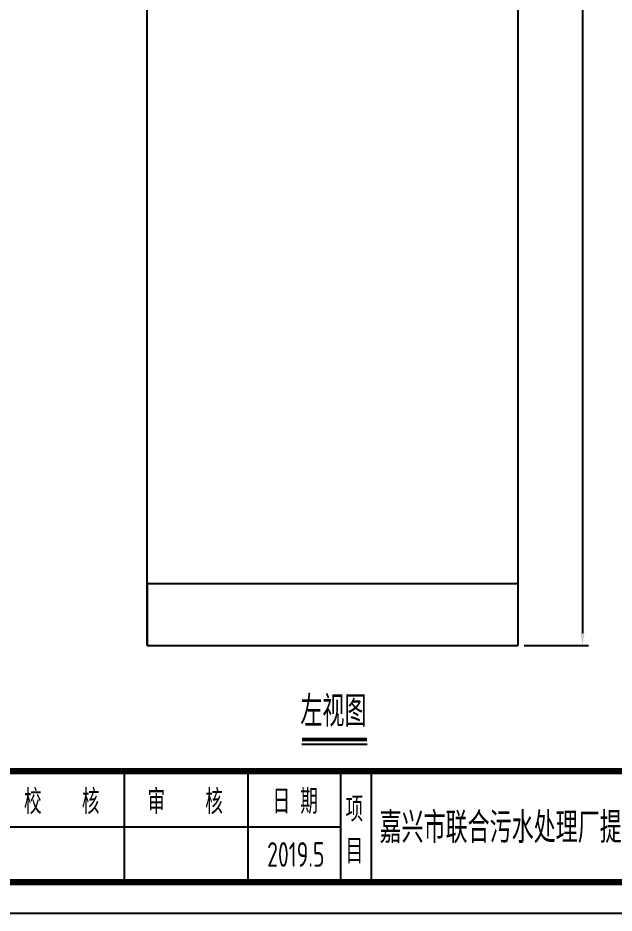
# Model space of a CAD drawing. Header units: millimetres. Extents: x 30557 to 235556, y -116603 to -73383.
# Drawn here: x 168495 to 169460, y -93647 to -92198 of the extents above; entities that cross this region are included whole.
import ezdxf
from ezdxf.enums import TextEntityAlignment as Align

# ---------------------------------------------------------------- set-up
doc = ezdxf.new("R2010")
doc.units = ezdxf.units.MM
doc.layers.add('_Drawing', color=7, linetype='Continuous', lineweight=25)
doc.styles.add('supcon', font='sceie.shx', dxfattribs={"width": 0.75, "height": 40, "bigfont": 'sceic.shx'})
doc.dimstyles.new('supcon', dxfattribs={"dimtxt": 20, "dimasz": 20, "dimexe": 10, "dimexo": 10, "dimgap": 5, "dimtad": 1, "dimtoh": 1, "dimdec": 0, "dimzin": 0, "dimdsep": 46, "dimtxsty": 'supcon', "dimcen": 0.09, "dimclrd": 2, "dimclre": 2, "dimclrt": 2, "dimadec": 0, "dimazin": 0, "dimtfac": 1, "dimtdec": 0, "dimtofl": 0, "dimtmove": 0, "dimatfit": 3, "dimfxl": 1, "dimtolj": 1, "dimtzin": 0, "dimarcsym": 0})

# ---------------------------------------------------------------- blocks, each defined once
blk = doc.blocks.new('supcon图框')
for p, q in [((3545.7, 1651.7), (3545.7, 1471.7)), ((3745.7, 1651.7), (3745.7, 1471.7)), ((3895.7, 1651.7), (3895.7, 1471.7)), ((3945.7, 1651.7), (3945.7, 1471.7)), ((3145.7, 1561.7), (3895.7, 1561.7))]:
    blk.add_line(p, q)
at = {"linetype": 'Continuous'}
blk.add_line((1987.7, 1421.7), (6145.7, 1421.7), dxfattribs=at)
at = {"linetype": 'Continuous', "const_width": 10}
blk.add_lwpolyline([(2195.7, 4311.7), (6095.7, 4311.7), (6095.7, 1471.7), (2195.7, 1471.7)], close=True, dxfattribs=at)
blk.add_lwpolyline([(2195.7, 1651.7), (6095.7, 1651.7)], dxfattribs=at)
at = {"style": 'supcon', "width": 0.75}
for s, p in [('校    核', (3444.8, 1604.2)), ('审    核', (3644.5, 1604.2)), ('日 期', (3822.5, 1604.2)), ('项', (3918.2, 1590.7)), ('目', (3918.2, 1522.9))]:
    blk.add_text(s, height=40, dxfattribs=at).set_placement(p, align=Align.MIDDLE)
blk = doc.blocks.new('*D201')
at = {"color": 2, "linetype": 'Continuous', "lineweight": -2}
for p, q in [((169314.5, -91013.5), (169418.9, -91013.5)), ((169408.9, -91033.5), (169408.9, -93193.5)), ((169314.5, -93213.5), (169418.9, -93213.5))]:
    blk.add_line(p, q, dxfattribs=at)
at = {"color": 2}
for points in [[(169412.3, -91033.5), (169405.6, -91033.5), (169408.9, -91013.5)], [(169405.6, -93193.5), (169412.3, -93193.5), (169408.9, -93213.5)]]:
    blk.add_solid(points, dxfattribs=at)
at = {"layer": 'DEFPOINTS', "color": 0}
for p in [(169304.5, -91013.5), (169304.5, -93213.5), (169408.9, -93213.5)]:
    blk.add_point(p, dxfattribs=at)
at = {"color": 2, "insert": (169383.9, -92113.5), "char_height": 40, "attachment_point": 5, "rotation": 90, "style": 'supcon'}
blk.add_mtext('\\A1;2200', dxfattribs=at)

msp = doc.modelspace()

# ---------------------------------------------------------------- linework, layer by layer
at = {"color": 0}
for p, q in [((168704.5, -93213.5), (168704.5, -91013.5)), ((169304.5, -91013.5), (169304.5, -93213.5))]:
    msp.add_line(p, q, dxfattribs=at)
at = {"lineweight": -3}
msp.add_line((168704.5, -93113.5), (169304.5, -93113.5), dxfattribs=at)
at = {"ltscale": 100}
for p, q in [((168704.5, -93113.5), (168704.5, -93213.5)), ((169304.5, -93113.5), (169304.5, -93213.5)), ((168704.5, -93213.5), (169304.5, -93213.5))]:
    msp.add_line(p, q, dxfattribs=at)
at = {"layer": '_Drawing'}
msp.add_line((168955.1, -93373.2), (169060.5, -93373.2), dxfattribs=at)
at = {"layer": '_Drawing', "const_width": 6}
msp.add_lwpolyline([(168955.1, -93366), (169060.4, -93366)], dxfattribs=at)

# ---------------------------------------------------------------- block references
msp.add_blockref('supcon图框', (165121.6, -95068.7))

# ---------------------------------------------------------------- texts
at = {"color": 3, "style": 'supcon', "width": 0.75}
msp.add_text('2019.5', height=40, dxfattribs=at).set_placement((168945.1, -93552), align=Align.MIDDLE)
at = {"layer": '_Drawing', "color": 2, "style": 'supcon', "width": 0.75}
msp.add_text('左视图', height=50, dxfattribs=at).set_placement((168952.5, -93345.1))
at = {"layer": '_Drawing', "color": 3, "style": 'supcon', "width": 0.75}
msp.add_text('嘉兴市联合污水处理厂提标改造工程', height=50, dxfattribs=at).set_placement((169365.6, -93505.9), align=Align.MIDDLE)

# ---------------------------------------------------------------- dimensions: what is measured, and where the dimension line sits
at = {"linetype": 'Continuous'}
dim = msp.add_linear_dim(base=(169408.9, -93213.5), p1=(169304.5, -91013.5), p2=(169304.5, -93213.5), angle=90, dimstyle='supcon', dxfattribs=at)
dim.commit()
dim.dimension.update_dxf_attribs({"geometry": '*D201', "text_midpoint": (169383.9, -92113.5)})

doc.saveas('drawing.dxf')
